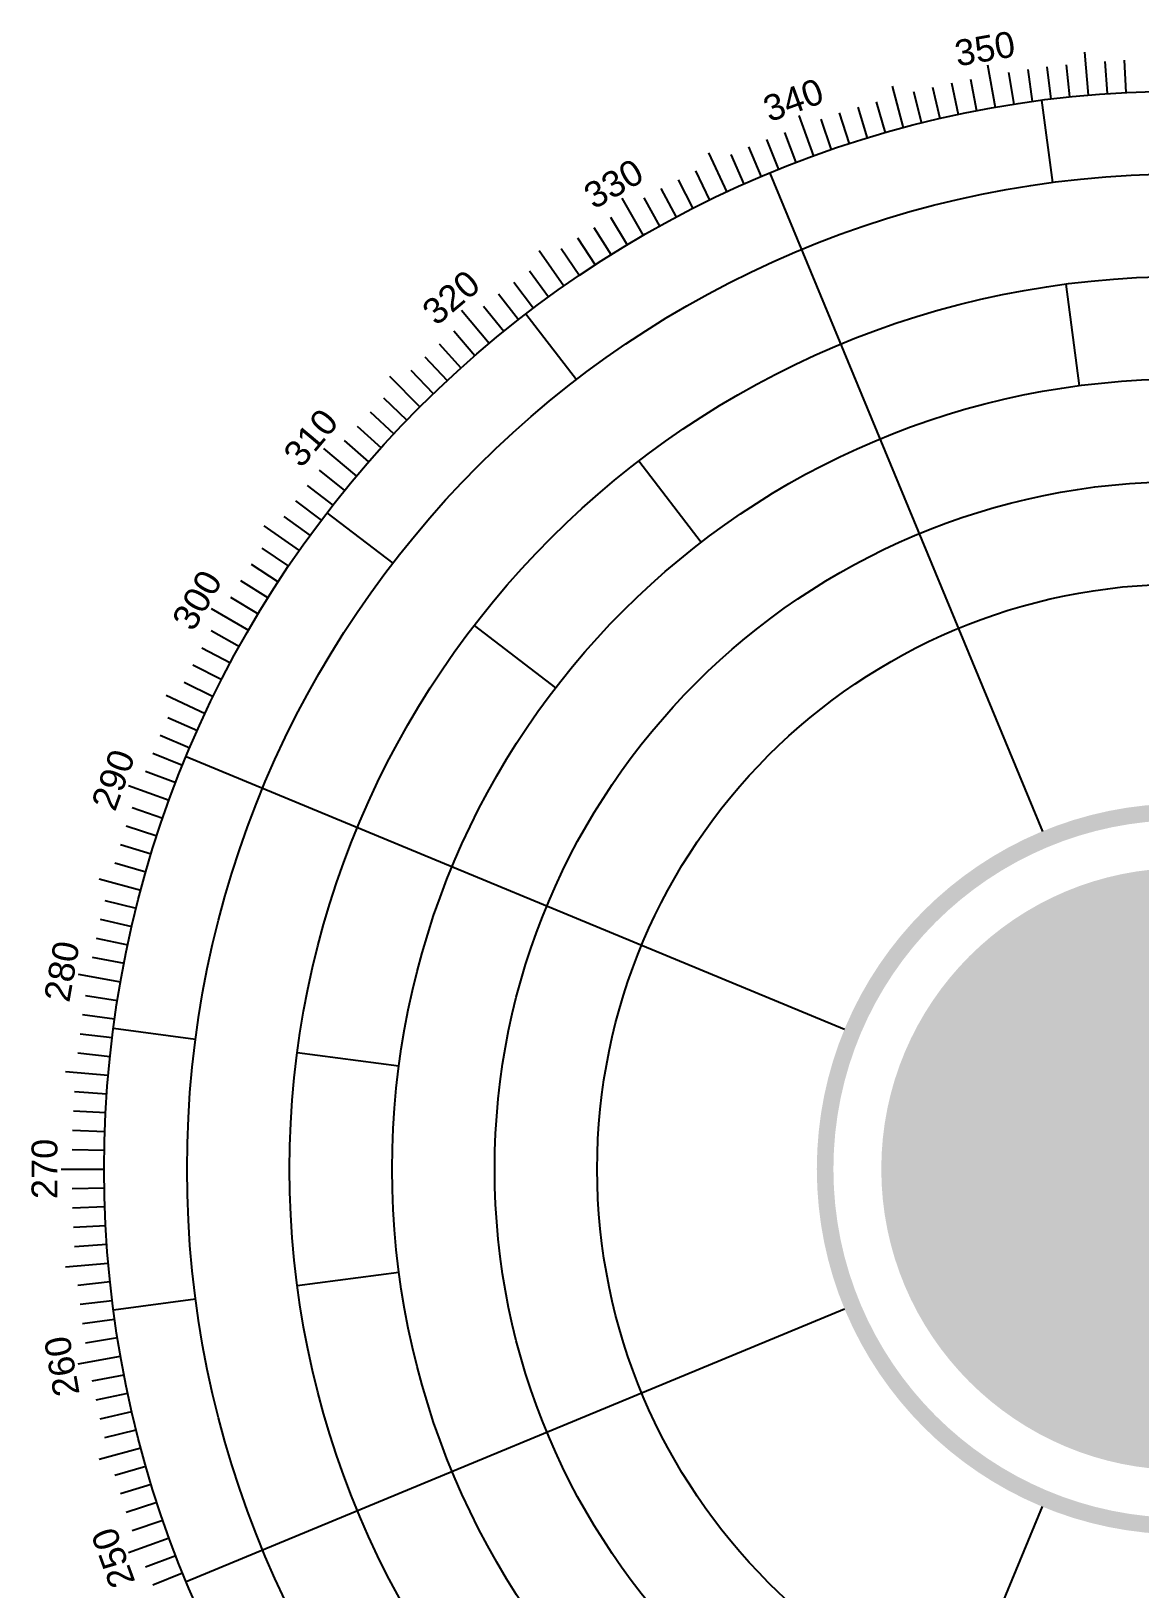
# Model space of a CAD drawing. Header units: inches. Extents: x -42 to 32733, y -42 to 2168.
# Drawn here: x 37 to 1065, y 710 to 2155 of the extents above; entities that cross this region are included whole.
import ezdxf

# ---------------------------------------------------------------- set-up
doc = ezdxf.new("R2010")
doc.units = ezdxf.units.IN
doc.header["$MEASUREMENT"] = 0
doc.styles.add('T1', font='arial.ttf', dxfattribs={"height": 2})

# ---------------------------------------------------------------- blocks, each defined once
blk = doc.blocks.new('QS1')
h = blk.add_hatch(color=8)
h.paths.add_polyline_path([(-339, 0, 1), (339, 0, 1)])
h.paths.add_polyline_path([(323.6, 0, -1), (-323.6, 0, -1)], flags=16)
h = blk.add_hatch(color=119)
h.paths.add_polyline_path([(279.2, 0, 1), (-279.2, 0, 1)])
h.paths.add_polyline_path([(0, 252.3, 1), (0, -252.3, -1), (0, 0, 1)], flags=16)
h.paths.add_polyline_path([(22, -126.2, -1), (-22, -126.2, -1)], flags=16)
h.paths.add_polyline_path([(-22, 126.2, -1), (22, 126.2, -1)], flags=0)
h = blk.add_hatch(color=60)
h.paths.add_polyline_path([(0, 252.3, 1), (0, -252.3, -1), (0, 0, 1)])
h.paths.add_polyline_path([(-22, 126.2, -1), (22, 126.2, -1)], flags=16)
at = {"color": 1}
for p, q in [((-90.6, 1036), (-87.2, 996.2)), ((-180.6, 1024.2), (-173.6, 984.8)), ((-269.2, 1004.6), (-258.8, 965.9)), ((-355.7, 977.3), (-342, 939.7)), ((-439.5, 942.6), (-422.6, 906.3)), ((-520, 900.7), (-500, 866)), ((-596.5, 851.9), (-573.6, 819.2)), ((-668.5, 796.7), (-642.8, 766)), ((-735.4, 735.4), (-707.1, 707.1)), ((-796.7, 668.5), (-766, 642.8)), ((-851.9, 596.5), (-819.2, 573.6)), ((-900.7, 520), (-866, 500)), ((-942.6, 439.5), (-906.3, 422.6)), ((-977.3, 355.7), (-939.7, 342)), ((-1004.6, 269.2), (-965.9, 258.8)), ((-1024.2, 180.6), (-984.8, 173.6)), ((-1036, 90.6), (-996.2, 87.2)), ((-1040, 0), (-1000, 0)), ((-1036, -90.6), (-996.2, -87.2)), ((-1024.2, -180.6), (-984.8, -173.6)), ((-1004.6, -269.2), (-965.9, -258.8)), ((-977.3, -355.7), (-939.7, -342))]:
    blk.add_line(p, q, dxfattribs=at)
at = {"color": 123}
for p, q in [((-71.8, 1027.5), (-69.8, 997.6)), ((-53.9, 1028.6), (-52.3, 998.6)), ((-161.1, 1017.3), (-156.4, 987.7)), ((-143.3, 1020), (-139.2, 990.3)), ((-125.5, 1022.3), (-121.9, 992.5)), ((-107.7, 1024.4), (-104.5, 994.5)), ((-249.2, 999.4), (-241.9, 970.3)), ((-231.7, 1003.6), (-225, 974.4)), ((-214.1, 1007.5), (-207.9, 978.1)), ((-196.5, 1011.1), (-190.8, 981.6)), ((-301.1, 985), (-292.4, 956.3)), ((-283.9, 990.1), (-275.6, 961.3)), ((-335.3, 973.9), (-325.6, 945.5)), ((-318.3, 979.6), (-309, 951.1)), ((-385.8, 955), (-374.6, 927.2)), ((-369.1, 961.6), (-358.4, 933.6)), ((-418.9, 941), (-406.7, 913.5)), ((-402.5, 948.1), (-390.7, 920.5)), ((-451.5, 925.8), (-438.4, 898.8)), ((-467.6, 917.7), (-454, 891)), ((-499.4, 900.9), (-484.8, 874.6)), ((-483.6, 909.4), (-469.5, 882.9)), ((-530.5, 882.9), (-515, 857.2)), ((-545.8, 873.5), (-529.9, 848)), ((-576, 853.9), (-559.2, 829)), ((-561, 863.8), (-544.6, 838.7)), ((-605.4, 833.3), (-587.8, 809)), ((-634.1, 811.7), (-615.7, 788)), ((-619.9, 822.6), (-601.8, 798.6)), ((-648.2, 800.5), (-629.3, 777.1)), ((-675.7, 777.4), (-656.1, 754.7)), ((-702.5, 753.3), (-682, 731.4)), ((-689.2, 765.4), (-669.1, 743.1)), ((-715.5, 740.9), (-694.7, 719.3)), ((-740.9, 715.5), (-719.3, 694.7)), ((-753.3, 702.5), (-731.4, 682)), ((-765.4, 689.2), (-743.1, 669.1)), ((-777.4, 675.7), (-754.7, 656.1)), ((-800.5, 648.2), (-777.1, 629.3)), ((-811.7, 634.1), (-788, 615.7)), ((-822.6, 619.9), (-798.6, 601.8)), ((-833.3, 605.4), (-809, 587.8)), ((-853.9, 576), (-829, 559.2)), ((-863.8, 561), (-838.7, 544.6)), ((-873.5, 545.8), (-848, 529.9)), ((-882.9, 530.5), (-857.2, 515)), ((-900.9, 499.4), (-874.6, 484.8)), ((-909.4, 483.6), (-882.9, 469.5)), ((-917.7, 467.6), (-891, 454)), ((-925.8, 451.5), (-898.8, 438.4)), ((-941, 418.9), (-913.5, 406.7)), ((-948.1, 402.5), (-920.5, 390.7)), ((-955, 385.8), (-927.2, 374.6)), ((-961.6, 369.1), (-933.6, 358.4)), ((-973.9, 335.3), (-945.5, 325.6)), ((-979.6, 318.3), (-951.1, 309)), ((-985, 301.1), (-956.3, 292.4)), ((-990.1, 283.9), (-961.3, 275.6)), ((-999.4, 249.2), (-970.3, 241.9)), ((-1003.6, 231.7), (-974.4, 225)), ((-1007.5, 214.1), (-978.1, 207.9)), ((-1011.1, 196.5), (-981.6, 190.8)), ((-1017.3, 161.1), (-987.7, 156.4)), ((-1020, 143.3), (-990.3, 139.2)), ((-1022.3, 125.5), (-992.5, 121.9)), ((-1024.4, 107.7), (-994.5, 104.5)), ((-1027.5, 71.8), (-997.6, 69.8)), ((-1028.6, 53.9), (-998.6, 52.3)), ((-1029.4, 35.9), (-999.4, 34.9)), ((-1029.8, 18), (-999.8, 17.5)), ((-1029.8, -18), (-999.8, -17.5)), ((-1029.4, -35.9), (-999.4, -34.9)), ((-1028.6, -53.9), (-998.6, -52.3)), ((-1027.5, -71.8), (-997.6, -69.8)), ((-1024.4, -107.7), (-994.5, -104.5)), ((-1022.3, -125.5), (-992.5, -121.9)), ((-1020, -143.3), (-990.3, -139.2)), ((-1017.3, -161.1), (-987.7, -156.4)), ((-1011.1, -196.5), (-981.6, -190.8)), ((-1007.5, -214.1), (-978.1, -207.9)), ((-1003.6, -231.7), (-974.4, -225)), ((-999.4, -249.2), (-970.3, -241.9)), ((-990.1, -283.9), (-961.3, -275.6)), ((-985, -301.1), (-956.3, -292.4)), ((-979.6, -318.3), (-951.1, -309)), ((-973.9, -335.3), (-945.5, -325.6)), ((-961.6, -369.1), (-933.6, -358.4)), ((-955, -385.8), (-927.2, -374.6))]:
    blk.add_line(p, q, dxfattribs=at)
at = {"color": 5}
for p, q in [((-130.5, 991.4), (-120.5, 915.2)), ((-382.7, 923.9), (-129.7, 313.2)), ((-108.1, 820.9), (-95.7, 726.6)), ((-608.8, 793.4), (-562, 732.4)), ((-504.1, 656.9), (-446.2, 581.5)), ((-793.4, 608.8), (-732.4, 562)), ((-656.9, 504.1), (-581.5, 446.2)), ((-923.9, 382.7), (-313.2, 129.7)), ((-991.4, 130.5), (-915.2, 120.5)), ((-820.9, 108.1), (-726.6, 95.7)), ((-820.9, -108.1), (-726.6, -95.7)), ((-991.4, -130.5), (-915.2, -120.5)), ((-923.9, -382.7), (-313.2, -129.7)), ((-382.7, -923.9), (-129.7, -313.2))]:
    blk.add_line(p, q, dxfattribs=at)
for radius in [1000, 923.1, 828, 732.9, 637.8, 542.7]:
    blk.add_circle((0, 0), radius, dxfattribs=at)
at = {"color": 123, "style": 'T1'}
for s, rotation, p in [('350', 10, (-208.6, 1022.7)), ('340', 20, (-383, 970.9)), ('330', 30, (-545.8, 889.7)), ('320', 40, (-692, 781.4)), ('310', 50, (-817.2, 649.3)), ('300', 60, (-917.5, 497.6)), ('290', 70, (-990, 330.7)), ('280', 80, (-1032.4, 153.7)), ('270', 90, (-1043.4, -27.9)), ('260', 100, (-1022.7, -208.6)), ('250', 110, (-970.9, -383))]:
    blk.add_text(s, height=24, rotation=rotation, dxfattribs=at).set_placement(p)

msp = doc.modelspace()

# ---------------------------------------------------------------- block references
msp.add_blockref('QS1', (1104.5, 1099.9))

doc.saveas('drawing.dxf')
